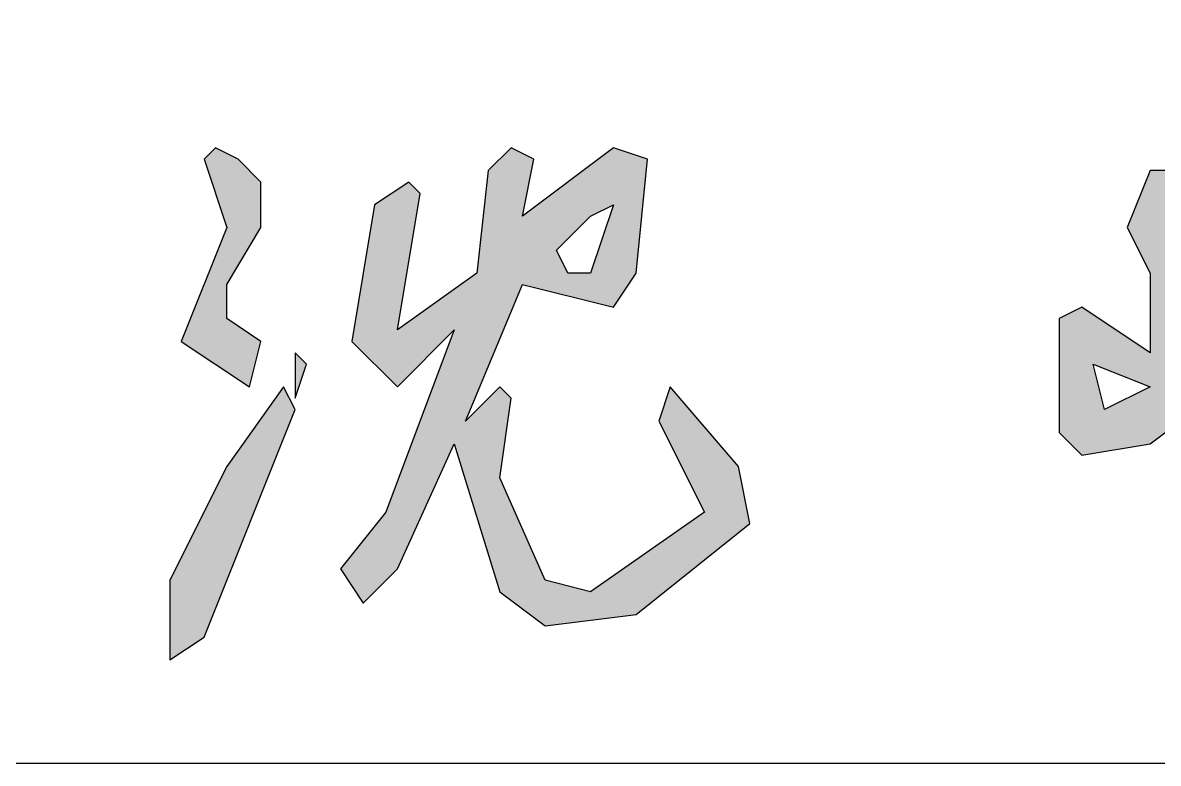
# Model space of a CAD drawing. Extents: x 9732137 to 18866768, y -962146 to 246094.
# Drawn here: x 9834110 to 9834865, y 59244 to 59736 of the extents above; entities that cross this region are included whole.
import ezdxf

# ---------------------------------------------------------------- set-up
doc = ezdxf.new("R2010")
doc.units = 0
doc.header["$LTSCALE"] = 1000
doc.layers.get('0').update_dxf_attribs({"linetype": 'CONTINUOUS'})

msp = doc.modelspace()

# ---------------------------------------------------------------- hatches: boundary and pattern name
at = {"linetype": 'Continuous'}
h = msp.add_hatch(color=256, dxfattribs=at)
h.paths.add_polyline_path([(9834950.32, 59524.12), (9834950.32, 59403.12), (9834965.44, 59380.43), (9834988.13, 59387.99), (9834973.01, 59433.37), (9834980.57, 59584.62), (9834957.88, 59592.18), (9834942.76, 59546.81), (9834882.26, 59516.56), (9834882.26, 59629.99), (9834874.69, 59637.56), (9834859.57, 59637.56), (9834844.44, 59599.74), (9834859.57, 59569.49), (9834859.57, 59516.56), (9834814.19, 59546.81), (9834799.07, 59539.24), (9834799.07, 59463.62), (9834814.19, 59448.49), (9834859.57, 59456.06)])
h.paths.add_polyline_path([(9834859.57, 59493.87), (9834829.32, 59478.74), (9834821.76, 59508.99)], flags=16)
h.paths.add_polyline_path([(9835131.82, 59652.68), (9835146.94, 59690.49), (9835177.19, 59705.62), (9835169.63, 59728.31), (9835146.94, 59728.31), (9835131.82, 59735.87), (9835116.69, 59705.62), (9835086.44, 59682.93), (9835063.76, 59705.62), (9835048.63, 59690.49), (9835056.19, 59667.81), (9835018.38, 59645.12), (9835025.94, 59622.43), (9835041.07, 59622.43), (9835063.76, 59645.12), (9835094.01, 59614.87)])
h.paths.add_polyline_path([(9835207.44, 59592.18), (9835207.44, 59629.99), (9835199.88, 59637.56), (9835139.38, 59614.87), (9835041.07, 59531.68), (9835041.07, 59607.31), (9835018.38, 59584.62), (9835018.38, 59516.56), (9835041.07, 59493.87), (9835109.13, 59561.93), (9835177.19, 59599.74), (9835146.94, 59546.81), (9835146.94, 59561.93), (9835116.69, 59561.93), (9835124.26, 59508.99), (9835056.19, 59456.06), (9835056.19, 59440.93), (9835078.88, 59433.37), (9835124.26, 59471.18), (9835131.82, 59433.37), (9835109.13, 59433.37), (9835048.63, 59387.99), (9835056.19, 59365.31), (9835124.26, 59395.56), (9835131.82, 59350.18), (9835154.51, 59357.74), (9835154.51, 59425.81), (9835207.44, 59387.99), (9835252.82, 59372.87), (9835275.51, 59372.87), (9835275.51, 59395.56), (9835199.88, 59425.81), (9835177.19, 59448.49), (9835154.51, 59448.49), (9835154.51, 59493.87), (9835192.32, 59531.68), (9835184.76, 59554.37)])
h = msp.add_hatch(color=256, dxfattribs=at)
h.paths.add_polyline_path([(9834245.57, 59539.24), (9834245.57, 59561.93), (9834268.26, 59599.74), (9834268.26, 59629.99), (9834253.14, 59645.12), (9834238.01, 59652.68), (9834230.45, 59645.12), (9834245.57, 59599.74), (9834215.32, 59524.12), (9834260.7, 59493.87), (9834268.26, 59524.12)])
h.paths.add_polyline_path([(9834298.51, 59508.99), (9834290.95, 59516.56), (9834290.95, 59486.31)])
h.paths.add_polyline_path([(9834290.95, 59478.74), (9834283.39, 59493.87), (9834245.57, 59440.93), (9834207.76, 59365.31), (9834207.76, 59312.37), (9834230.45, 59327.49)])
h.paths.add_polyline_path([(9834442.2, 59561.93), (9834502.7, 59546.81), (9834517.82, 59569.49), (9834525.39, 59645.12), (9834502.7, 59652.68), (9834442.2, 59607.31), (9834449.76, 59645.12), (9834434.64, 59652.68), (9834419.51, 59637.56), (9834411.95, 59569.49), (9834359.01, 59531.68), (9834374.14, 59622.43), (9834366.57, 59629.99), (9834343.89, 59614.87), (9834328.76, 59524.12), (9834359.01, 59493.87), (9834396.82, 59531.68), (9834351.45, 59410.68), (9834321.2, 59372.87), (9834336.32, 59350.18), (9834359.01, 59372.87), (9834396.82, 59456.06), (9834427.07, 59357.74), (9834457.32, 59335.06), (9834517.82, 59342.62), (9834593.45, 59403.12), (9834585.89, 59440.93), (9834540.51, 59493.87), (9834532.95, 59471.18), (9834563.2, 59410.68), (9834487.57, 59357.74), (9834457.32, 59365.31), (9834427.07, 59433.37), (9834434.64, 59486.31), (9834427.07, 59493.87), (9834404.39, 59471.18)])
h.paths.add_polyline_path([(9834464.89, 59584.62), (9834487.57, 59607.31), (9834502.7, 59614.87), (9834487.57, 59569.49), (9834472.45, 59569.49)], flags=16)

# ---------------------------------------------------------------- linework, layer by layer
msp.add_line((9832356.78, 59243.72), (9837856.78, 59243.72))
at = {"linetype": 'Continuous', "elevation": 231810862.25}
for points in [[(9834253.14, 59645.12), (9834238.01, 59652.68), (9834230.45, 59645.12), (9834245.57, 59599.74), (9834215.32, 59524.12), (9834260.7, 59493.87), (9834268.26, 59524.12), (9834245.57, 59539.24), (9834245.57, 59561.93), (9834268.26, 59599.74), (9834268.26, 59629.99), (9834253.14, 59645.12)], [(9834449.76, 59645.12), (9834434.64, 59652.68), (9834419.51, 59637.56), (9834411.95, 59569.49), (9834359.01, 59531.68), (9834374.14, 59622.43), (9834366.57, 59629.99), (9834343.89, 59614.87), (9834328.76, 59524.12), (9834359.01, 59493.87), (9834396.82, 59531.68), (9834351.45, 59410.68), (9834321.2, 59372.87), (9834336.32, 59350.18), (9834359.01, 59372.87), (9834396.82, 59456.06), (9834427.07, 59357.74), (9834457.32, 59335.06), (9834517.82, 59342.62), (9834593.45, 59403.12), (9834585.89, 59440.93), (9834540.51, 59493.87), (9834532.95, 59471.18), (9834563.2, 59410.68), (9834487.57, 59357.74), (9834457.32, 59365.31), (9834427.07, 59433.37), (9834434.64, 59486.31), (9834427.07, 59493.87), (9834404.39, 59471.18), (9834442.2, 59561.93), (9834502.7, 59546.81), (9834517.82, 59569.49), (9834525.39, 59645.12), (9834502.7, 59652.68), (9834442.2, 59607.31), (9834449.76, 59645.12)], [(9834882.26, 59629.99), (9834874.69, 59637.56), (9834859.57, 59637.56), (9834844.44, 59599.74), (9834859.57, 59569.49), (9834859.57, 59516.56), (9834814.19, 59546.81), (9834799.07, 59539.24), (9834799.07, 59463.62), (9834814.19, 59448.49), (9834859.57, 59456.06), (9834950.32, 59524.12), (9834950.32, 59403.12), (9834965.44, 59380.43), (9834988.13, 59387.99), (9834973.01, 59433.37), (9834980.57, 59584.62), (9834957.88, 59592.18), (9834942.76, 59546.81), (9834882.26, 59516.56), (9834882.26, 59629.99)], [(9834487.57, 59607.31), (9834502.7, 59614.87), (9834487.57, 59569.49), (9834472.45, 59569.49), (9834464.89, 59584.62), (9834487.57, 59607.31)], [(9834298.51, 59508.99), (9834290.95, 59516.56), (9834290.95, 59486.31), (9834298.51, 59508.99)], [(9834821.76, 59508.99), (9834859.57, 59493.87), (9834829.32, 59478.74), (9834821.76, 59508.99)], [(9834290.95, 59478.74), (9834283.39, 59493.87), (9834245.57, 59440.93), (9834207.76, 59365.31), (9834207.76, 59312.37), (9834230.45, 59327.49), (9834290.95, 59478.74)]]:
    msp.add_lwpolyline(points, dxfattribs=at)

doc.saveas('drawing.dxf')
